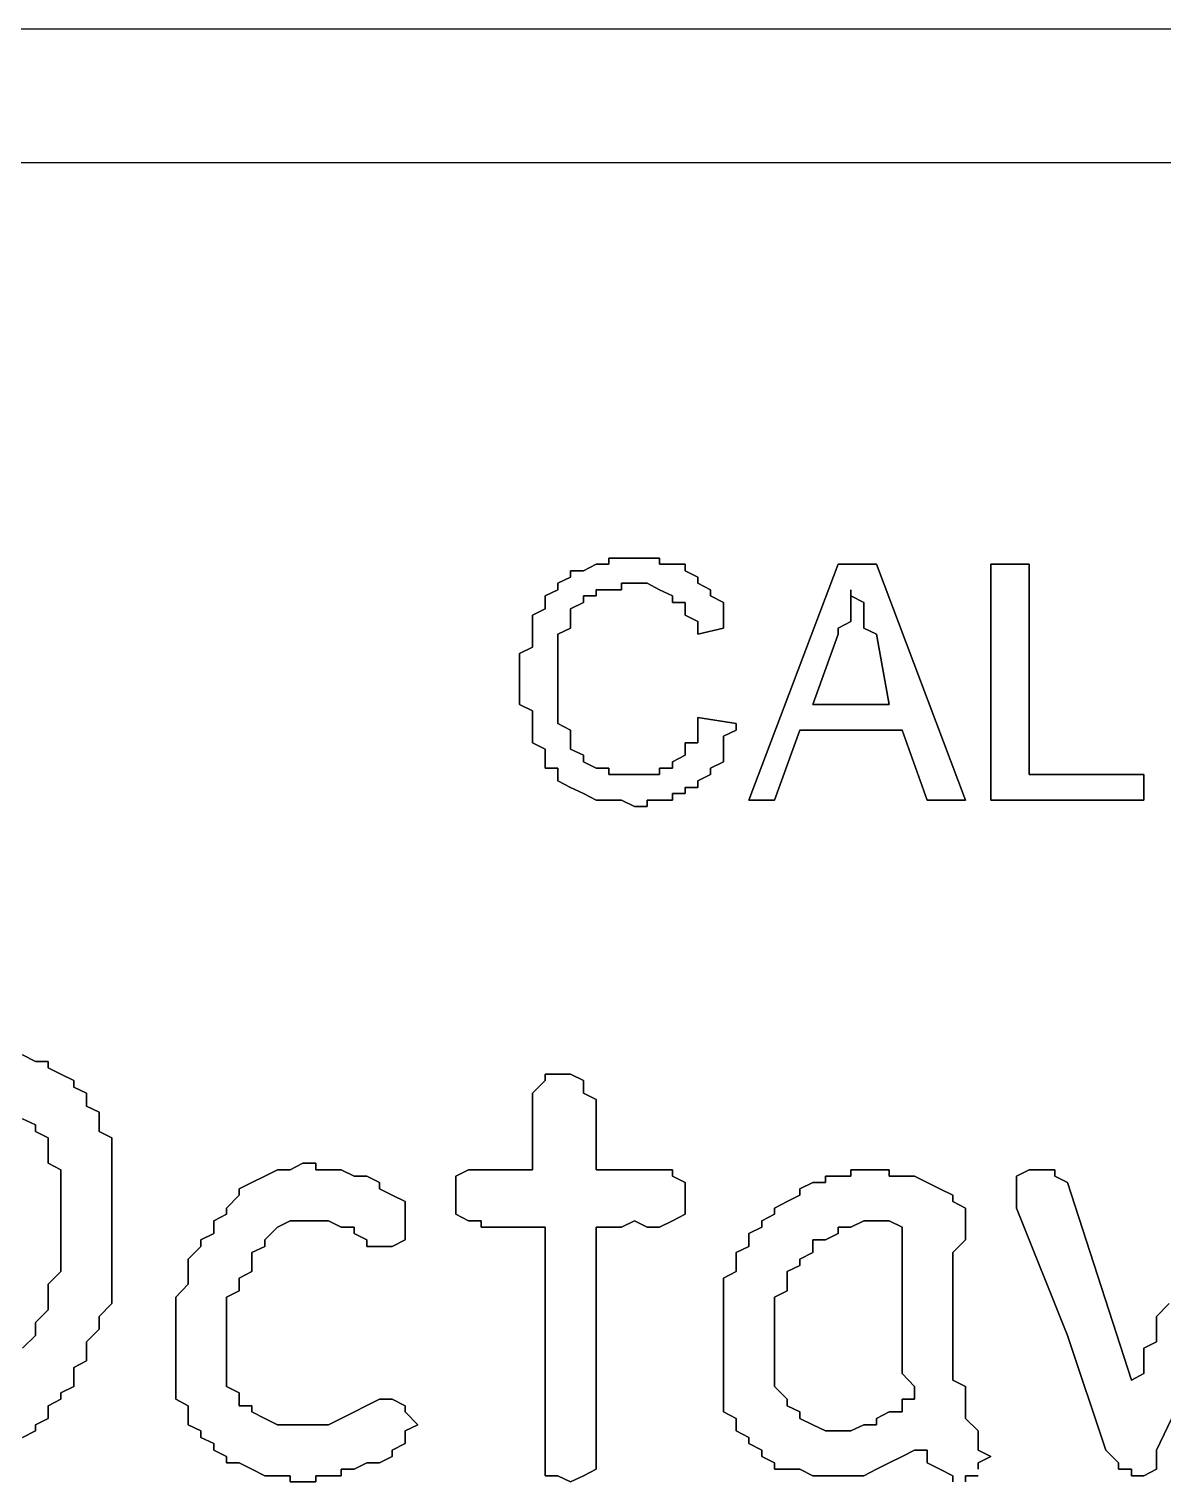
# Model space of a CAD drawing. Header units: metres. Extents: x 2.9 to 42.8, y 1.7 to 28.7.
# Drawn here: x 38.6274 to 38.9413, y 11.2554 to 11.6575 of the extents above; entities that cross this region are included whole.
import ezdxf

# ---------------------------------------------------------------- set-up
doc = ezdxf.new("R2010")
doc.units = ezdxf.units.M
for name, color, linetype in [('NEGRO', 7, 'Continuous'), ('ROJO', 1, 'Continuous'), ('VERDE', 3, 'Continuous')]:
    doc.layers.add(name, color=color, linetype=linetype)

msp = doc.modelspace()

# ---------------------------------------------------------------- linework, layer by layer
at = {"layer": 'NEGRO', "lineweight": -3}
for points in [[(40.5836, 11.6575), (37.659, 11.6575)], [(40.5836, 11.6205), (37.659, 11.6205)]]:
    msp.add_lwpolyline(points, dxfattribs=at)
at = {"layer": 'ROJO', "lineweight": -3}
for points in [[(38.7844, 11.5094), (38.7809, 11.5076), (38.7844, 11.5094)], [(38.7879, 11.5094), (38.7844, 11.5094), (38.7879, 11.5094)], [(38.7914, 11.5111), (38.7879, 11.5111), (38.7914, 11.5111)], [(38.7879, 11.5111), (38.7879, 11.5094), (38.7879, 11.5111)], [(38.795, 11.5111), (38.7914, 11.5111), (38.795, 11.5111)], [(38.7985, 11.5111), (38.795, 11.5111), (38.7985, 11.5111)], [(38.802, 11.5111), (38.7985, 11.5111), (38.802, 11.5111)], [(38.802, 11.5094), (38.802, 11.5111), (38.802, 11.5094)], [(38.8056, 11.5094), (38.802, 11.5094), (38.8056, 11.5094)], [(38.8091, 11.5094), (38.8056, 11.5094), (38.8091, 11.5094)], [(38.8091, 11.5076), (38.8091, 11.5094), (38.8091, 11.5076)], [(38.8514, 11.5094), (38.8267, 11.4441), (38.8514, 11.5094)], [(38.862, 11.5094), (38.8514, 11.5094), (38.862, 11.5094)], [(38.8867, 11.4441), (38.862, 11.5094), (38.8867, 11.4441)], [(38.9043, 11.5094), (38.8937, 11.5094), (38.9043, 11.5094)], [(38.8937, 11.5094), (38.8937, 11.4441), (38.8937, 11.5094)], [(38.9043, 11.4512), (38.9043, 11.5094), (38.9043, 11.4512)], [(38.7773, 11.5058), (38.7738, 11.5041), (38.7773, 11.5058)], [(38.7738, 11.5041), (38.7738, 11.5023), (38.7738, 11.5041)], [(38.7809, 11.5076), (38.7773, 11.5076), (38.7809, 11.5076)], [(38.7773, 11.5076), (38.7773, 11.5058), (38.7773, 11.5076)], [(38.7914, 11.5023), (38.7914, 11.5041), (38.7914, 11.5023)], [(38.7914, 11.5041), (38.795, 11.5041), (38.7914, 11.5041)], [(38.795, 11.5041), (38.7985, 11.5041), (38.795, 11.5041)], [(38.7985, 11.5041), (38.802, 11.5023), (38.7985, 11.5041)], [(38.8126, 11.5058), (38.8091, 11.5076), (38.8126, 11.5058)], [(38.8126, 11.5041), (38.8126, 11.5058), (38.8126, 11.5041)], [(38.8161, 11.5023), (38.8126, 11.5041), (38.8161, 11.5023)], [(38.7738, 11.5023), (38.7703, 11.5006), (38.7738, 11.5023)], [(38.7703, 11.5006), (38.7703, 11.4988), (38.7703, 11.5006)], [(38.7809, 11.4988), (38.7809, 11.5006), (38.7809, 11.4988)], [(38.7809, 11.5006), (38.7844, 11.5006), (38.7809, 11.5006)], [(38.7844, 11.5006), (38.7844, 11.5023), (38.7844, 11.5006)], [(38.7844, 11.5023), (38.7879, 11.5023), (38.7844, 11.5023)], [(38.7879, 11.5023), (38.7914, 11.5023), (38.7879, 11.5023)], [(38.802, 11.5023), (38.8056, 11.5006), (38.802, 11.5023)], [(38.8056, 11.5006), (38.8056, 11.4988), (38.8056, 11.5006)], [(38.8161, 11.5006), (38.8161, 11.5023), (38.8161, 11.5006)], [(38.8197, 11.4988), (38.8161, 11.5006), (38.8197, 11.4988)], [(38.8549, 11.5006), (38.8549, 11.5023), (38.8549, 11.5006)], [(38.8549, 11.5023), (38.8549, 11.5006), (38.8549, 11.5023)], [(38.8549, 11.4988), (38.8549, 11.5006), (38.8549, 11.4988)], [(38.8549, 11.5006), (38.8585, 11.4988), (38.8549, 11.5006)], [(38.7703, 11.497), (38.7668, 11.4953), (38.7703, 11.497)], [(38.7703, 11.4988), (38.7703, 11.497), (38.7703, 11.4988)], [(38.7773, 11.497), (38.7809, 11.4988), (38.7773, 11.497)], [(38.7773, 11.4953), (38.7773, 11.497), (38.7773, 11.4953)], [(38.8056, 11.4988), (38.8091, 11.4988), (38.8056, 11.4988)], [(38.8091, 11.4988), (38.8091, 11.497), (38.8091, 11.4988)], [(38.8091, 11.497), (38.8091, 11.4953), (38.8091, 11.497)], [(38.8197, 11.497), (38.8197, 11.4988), (38.8197, 11.497)], [(38.8197, 11.4953), (38.8197, 11.497), (38.8197, 11.4953)], [(38.8549, 11.497), (38.8549, 11.4988), (38.8549, 11.497)], [(38.8549, 11.4953), (38.8549, 11.497), (38.8549, 11.4953)], [(38.8585, 11.4988), (38.8585, 11.497), (38.8585, 11.4988)], [(38.8585, 11.497), (38.8585, 11.4953), (38.8585, 11.497)], [(38.7668, 11.4953), (38.7668, 11.4935), (38.7668, 11.4953)], [(38.7668, 11.4935), (38.7668, 11.4917), (38.7668, 11.4935)], [(38.7773, 11.4935), (38.7773, 11.4953), (38.7773, 11.4935)], [(38.7773, 11.4917), (38.7773, 11.4935), (38.7773, 11.4917)], [(38.8091, 11.4953), (38.8126, 11.4935), (38.8091, 11.4953)], [(38.8126, 11.4935), (38.8126, 11.4917), (38.8126, 11.4935)], [(38.8197, 11.4935), (38.8197, 11.4953), (38.8197, 11.4935)], [(38.8197, 11.4917), (38.8197, 11.4935), (38.8197, 11.4917)], [(38.8514, 11.4917), (38.8549, 11.4935), (38.8514, 11.4917)], [(38.8549, 11.4935), (38.8549, 11.4953), (38.8549, 11.4935)], [(38.8585, 11.4953), (38.8585, 11.4935), (38.8585, 11.4953)], [(38.8585, 11.4935), (38.8585, 11.4917), (38.8585, 11.4935)], [(38.7668, 11.4917), (38.7668, 11.49), (38.7668, 11.4917)], [(38.7668, 11.49), (38.7668, 11.4882), (38.7668, 11.49)], [(38.7668, 11.4882), (38.7668, 11.4864), (38.7668, 11.4882)], [(38.7738, 11.49), (38.7773, 11.4917), (38.7738, 11.49)], [(38.7738, 11.4882), (38.7738, 11.49), (38.7738, 11.4882)], [(38.7738, 11.4864), (38.7738, 11.4882), (38.7738, 11.4864)], [(38.8126, 11.4917), (38.8126, 11.49), (38.8126, 11.4917)], [(38.8126, 11.49), (38.8197, 11.4917), (38.8126, 11.49)], [(38.8444, 11.4706), (38.8514, 11.49), (38.8444, 11.4706)], [(38.8514, 11.49), (38.8514, 11.4917), (38.8514, 11.49)], [(38.8585, 11.4917), (38.862, 11.49), (38.8585, 11.4917)], [(38.862, 11.49), (38.8655, 11.4706), (38.862, 11.49)], [(38.7668, 11.4864), (38.7632, 11.4847), (38.7668, 11.4864)], [(38.7632, 11.4847), (38.7632, 11.4829), (38.7632, 11.4847)], [(38.7738, 11.4847), (38.7738, 11.4864), (38.7738, 11.4847)], [(38.7738, 11.4829), (38.7738, 11.4847), (38.7738, 11.4829)], [(38.7632, 11.4829), (38.7632, 11.4812), (38.7632, 11.4829)], [(38.7632, 11.4812), (38.7632, 11.4794), (38.7632, 11.4812)], [(38.7738, 11.4812), (38.7738, 11.4829), (38.7738, 11.4812)], [(38.7738, 11.4794), (38.7738, 11.4812), (38.7738, 11.4794)], [(38.7632, 11.4794), (38.7632, 11.4776), (38.7632, 11.4794)], [(38.7632, 11.4776), (38.7632, 11.4759), (38.7632, 11.4776)], [(38.7738, 11.4776), (38.7738, 11.4794), (38.7738, 11.4776)], [(38.7738, 11.4759), (38.7738, 11.4776), (38.7738, 11.4759)], [(38.7632, 11.4759), (38.7632, 11.4741), (38.7632, 11.4759)], [(38.7632, 11.4741), (38.7632, 11.4723), (38.7632, 11.4741)], [(38.7632, 11.4723), (38.7632, 11.4706), (38.7632, 11.4723)], [(38.7738, 11.4741), (38.7738, 11.4759), (38.7738, 11.4741)], [(38.7738, 11.4723), (38.7738, 11.4741), (38.7738, 11.4723)], [(38.7738, 11.4706), (38.7738, 11.4723), (38.7738, 11.4706)], [(38.7632, 11.4706), (38.7668, 11.4688), (38.7632, 11.4706)], [(38.7668, 11.4688), (38.7668, 11.467), (38.7668, 11.4688)], [(38.7738, 11.4688), (38.7738, 11.4706), (38.7738, 11.4688)], [(38.7738, 11.467), (38.7738, 11.4688), (38.7738, 11.467)], [(38.8655, 11.4706), (38.8444, 11.4706), (38.8655, 11.4706)], [(38.7668, 11.467), (38.7668, 11.4653), (38.7668, 11.467)], [(38.7668, 11.4653), (38.7668, 11.4635), (38.7668, 11.4653)], [(38.7738, 11.4653), (38.7738, 11.467), (38.7738, 11.4653)], [(38.7773, 11.4635), (38.7738, 11.4653), (38.7773, 11.4635)], [(38.8126, 11.467), (38.8126, 11.4653), (38.8126, 11.467)], [(38.8232, 11.4653), (38.8126, 11.467), (38.8232, 11.4653)], [(38.8126, 11.4653), (38.8126, 11.4635), (38.8126, 11.4653)], [(38.8232, 11.4635), (38.8232, 11.4653), (38.8232, 11.4635)], [(38.7668, 11.4635), (38.7668, 11.4618), (38.7668, 11.4635)], [(38.7668, 11.4618), (38.7668, 11.46), (38.7668, 11.4618)], [(38.7668, 11.46), (38.7703, 11.4582), (38.7668, 11.46)], [(38.7773, 11.4618), (38.7773, 11.4635), (38.7773, 11.4618)], [(38.7773, 11.46), (38.7773, 11.4618), (38.7773, 11.46)], [(38.7773, 11.4582), (38.7773, 11.46), (38.7773, 11.4582)], [(38.8126, 11.46), (38.8091, 11.46), (38.8126, 11.46)], [(38.8091, 11.46), (38.8091, 11.4582), (38.8091, 11.46)], [(38.8126, 11.4635), (38.8126, 11.4618), (38.8126, 11.4635)], [(38.8126, 11.4618), (38.8126, 11.46), (38.8126, 11.4618)], [(38.8197, 11.4618), (38.8232, 11.4635), (38.8197, 11.4618)], [(38.8197, 11.46), (38.8197, 11.4618), (38.8197, 11.46)], [(38.8197, 11.4582), (38.8197, 11.46), (38.8197, 11.4582)], [(38.8338, 11.4441), (38.8408, 11.4635), (38.8338, 11.4441)], [(38.8408, 11.4635), (38.8691, 11.4635), (38.8408, 11.4635)], [(38.8691, 11.4635), (38.8761, 11.4441), (38.8691, 11.4635)], [(38.7703, 11.4582), (38.7703, 11.4565), (38.7703, 11.4582)], [(38.7703, 11.4565), (38.7703, 11.4547), (38.7703, 11.4565)], [(38.7809, 11.4565), (38.7773, 11.4582), (38.7809, 11.4565)], [(38.7809, 11.4547), (38.7809, 11.4565), (38.7809, 11.4547)], [(38.8091, 11.4565), (38.8056, 11.4547), (38.8091, 11.4565)], [(38.8091, 11.4582), (38.8091, 11.4565), (38.8091, 11.4582)], [(38.8197, 11.4565), (38.8197, 11.4582), (38.8197, 11.4565)], [(38.8197, 11.4547), (38.8197, 11.4565), (38.8197, 11.4547)], [(38.7703, 11.4547), (38.7703, 11.4529), (38.7703, 11.4547)], [(38.7703, 11.4529), (38.7738, 11.4529), (38.7703, 11.4529)], [(38.7738, 11.4529), (38.7738, 11.4512), (38.7738, 11.4529)], [(38.7844, 11.4529), (38.7809, 11.4547), (38.7844, 11.4529)], [(38.7879, 11.4529), (38.7844, 11.4529), (38.7879, 11.4529)], [(38.7879, 11.4512), (38.7879, 11.4529), (38.7879, 11.4512)], [(38.8056, 11.4529), (38.802, 11.4529), (38.8056, 11.4529)], [(38.802, 11.4529), (38.802, 11.4512), (38.802, 11.4529)], [(38.8056, 11.4547), (38.8056, 11.4529), (38.8056, 11.4547)], [(38.8161, 11.4529), (38.8197, 11.4547), (38.8161, 11.4529)], [(38.8161, 11.4512), (38.8161, 11.4529), (38.8161, 11.4512)], [(38.7738, 11.4512), (38.7738, 11.4494), (38.7738, 11.4512)], [(38.7738, 11.4494), (38.7773, 11.4476), (38.7738, 11.4494)], [(38.7914, 11.4512), (38.7879, 11.4512), (38.7914, 11.4512)], [(38.795, 11.4512), (38.7914, 11.4512), (38.795, 11.4512)], [(38.7985, 11.4512), (38.795, 11.4512), (38.7985, 11.4512)], [(38.802, 11.4512), (38.7985, 11.4512), (38.802, 11.4512)], [(38.8126, 11.4494), (38.8161, 11.4512), (38.8126, 11.4494)], [(38.8126, 11.4476), (38.8126, 11.4494), (38.8126, 11.4476)], [(38.9361, 11.4512), (38.9043, 11.4512), (38.9361, 11.4512)], [(38.9361, 11.4441), (38.9361, 11.4512), (38.9361, 11.4441)], [(38.7773, 11.4476), (38.7809, 11.4459), (38.7773, 11.4476)], [(38.7809, 11.4459), (38.7844, 11.4441), (38.7809, 11.4459)], [(38.7844, 11.4441), (38.7879, 11.4441), (38.7844, 11.4441)], [(38.7879, 11.4441), (38.7914, 11.4441), (38.7879, 11.4441)], [(38.7914, 11.4441), (38.795, 11.4423), (38.7914, 11.4441)], [(38.7985, 11.4423), (38.7985, 11.4441), (38.7985, 11.4423)], [(38.7985, 11.4441), (38.802, 11.4441), (38.7985, 11.4441)], [(38.802, 11.4441), (38.8056, 11.4441), (38.802, 11.4441)], [(38.8056, 11.4441), (38.8056, 11.4459), (38.8056, 11.4441)], [(38.8056, 11.4459), (38.8091, 11.4459), (38.8056, 11.4459)], [(38.8091, 11.4459), (38.8091, 11.4476), (38.8091, 11.4459)], [(38.8091, 11.4476), (38.8126, 11.4476), (38.8091, 11.4476)], [(38.8267, 11.4441), (38.8338, 11.4441), (38.8267, 11.4441)], [(38.8761, 11.4441), (38.8867, 11.4441), (38.8761, 11.4441)], [(38.8937, 11.4441), (38.9361, 11.4441), (38.8937, 11.4441)], [(38.795, 11.4423), (38.7985, 11.4423), (38.795, 11.4423)]]:
    msp.add_lwpolyline(points, dxfattribs=at)
at = {"layer": 'VERDE', "lineweight": -3}
for points in [[(38.6292, 11.3718), (38.6256, 11.3736), (38.6292, 11.3718)], [(38.6327, 11.3718), (38.6292, 11.3718), (38.6327, 11.3718)], [(38.6327, 11.37), (38.6327, 11.3718), (38.6327, 11.37)], [(38.6362, 11.3683), (38.6327, 11.37), (38.6362, 11.3683)], [(38.6398, 11.3665), (38.6362, 11.3683), (38.6398, 11.3665)], [(38.7738, 11.3683), (38.7703, 11.3683), (38.7738, 11.3683)], [(38.7703, 11.3683), (38.7703, 11.3665), (38.7703, 11.3683)], [(38.7773, 11.3683), (38.7738, 11.3683), (38.7773, 11.3683)], [(38.7809, 11.3665), (38.7773, 11.3683), (38.7809, 11.3665)], [(38.6398, 11.3647), (38.6398, 11.3665), (38.6398, 11.3647)], [(38.6433, 11.363), (38.6398, 11.3647), (38.6433, 11.363)], [(38.7703, 11.3665), (38.7668, 11.363), (38.7703, 11.3665)], [(38.7809, 11.363), (38.7809, 11.3665), (38.7809, 11.363)], [(38.6433, 11.3612), (38.6433, 11.363), (38.6433, 11.3612)], [(38.6433, 11.3594), (38.6433, 11.3612), (38.6433, 11.3594)], [(38.6468, 11.3577), (38.6433, 11.3594), (38.6468, 11.3577)], [(38.7668, 11.363), (38.7668, 11.3612), (38.7668, 11.363)], [(38.7668, 11.3612), (38.7668, 11.3594), (38.7668, 11.3612)], [(38.7668, 11.3594), (38.7668, 11.3577), (38.7668, 11.3594)], [(38.7844, 11.3612), (38.7809, 11.363), (38.7844, 11.3612)], [(38.7844, 11.3577), (38.7844, 11.3612), (38.7844, 11.3577)], [(38.6256, 11.3559), (38.6292, 11.3542), (38.6256, 11.3559)], [(38.6468, 11.3542), (38.6468, 11.3577), (38.6468, 11.3542)], [(38.7668, 11.3577), (38.7668, 11.3559), (38.7668, 11.3577)], [(38.7668, 11.3559), (38.7668, 11.3524), (38.7668, 11.3559)], [(38.7844, 11.3542), (38.7844, 11.3577), (38.7844, 11.3542)], [(38.6292, 11.3542), (38.6292, 11.3524), (38.6292, 11.3542)], [(38.6292, 11.3524), (38.6327, 11.3506), (38.6292, 11.3524)], [(38.6468, 11.3524), (38.6468, 11.3542), (38.6468, 11.3524)], [(38.6503, 11.3506), (38.6468, 11.3524), (38.6503, 11.3506)], [(38.7668, 11.3524), (38.7668, 11.3489), (38.7668, 11.3524)], [(38.7844, 11.3524), (38.7844, 11.3542), (38.7844, 11.3524)], [(38.7844, 11.3506), (38.7844, 11.3524), (38.7844, 11.3506)], [(38.6327, 11.3506), (38.6327, 11.3489), (38.6327, 11.3506)], [(38.6327, 11.3489), (38.6327, 11.3471), (38.6327, 11.3489)], [(38.6503, 11.3471), (38.6503, 11.3506), (38.6503, 11.3471)], [(38.7668, 11.3489), (38.7668, 11.3453), (38.7668, 11.3489)], [(38.7844, 11.3453), (38.7844, 11.3506), (38.7844, 11.3453)], [(38.6327, 11.3471), (38.6327, 11.3436), (38.6327, 11.3471)], [(38.6327, 11.3436), (38.6362, 11.3418), (38.6327, 11.3436)], [(38.6503, 11.3453), (38.6503, 11.3471), (38.6503, 11.3453)], [(38.6503, 11.3418), (38.6503, 11.3453), (38.6503, 11.3418)], [(38.7032, 11.3436), (38.6997, 11.3418), (38.7032, 11.3436)], [(38.7068, 11.3436), (38.7032, 11.3436), (38.7068, 11.3436)], [(38.7068, 11.3418), (38.7068, 11.3436), (38.7068, 11.3418)], [(38.7668, 11.3453), (38.7668, 11.3436), (38.7668, 11.3453)], [(38.7668, 11.3436), (38.7668, 11.3418), (38.7668, 11.3436)], [(38.7844, 11.3418), (38.7844, 11.3453), (38.7844, 11.3418)], [(38.6362, 11.3418), (38.6362, 11.3383), (38.6362, 11.3418)], [(38.6503, 11.3383), (38.6503, 11.3418), (38.6503, 11.3383)], [(38.6927, 11.34), (38.6891, 11.3383), (38.6927, 11.34)], [(38.6962, 11.3418), (38.6927, 11.34), (38.6962, 11.3418)], [(38.6997, 11.3418), (38.6962, 11.3418), (38.6997, 11.3418)], [(38.7103, 11.3418), (38.7068, 11.3418), (38.7103, 11.3418)], [(38.7138, 11.3418), (38.7103, 11.3418), (38.7138, 11.3418)], [(38.7174, 11.34), (38.7138, 11.3418), (38.7174, 11.34)], [(38.7209, 11.34), (38.7174, 11.34), (38.7209, 11.34)], [(38.7244, 11.3383), (38.7209, 11.34), (38.7244, 11.3383)], [(38.7491, 11.3418), (38.7456, 11.34), (38.7491, 11.3418)], [(38.7456, 11.34), (38.7456, 11.3365), (38.7456, 11.34)], [(38.7526, 11.3418), (38.7491, 11.3418), (38.7526, 11.3418)], [(38.7668, 11.3418), (38.7526, 11.3418), (38.7668, 11.3418)], [(38.7879, 11.3418), (38.7844, 11.3418), (38.7879, 11.3418)], [(38.7914, 11.3418), (38.7879, 11.3418), (38.7914, 11.3418)], [(38.795, 11.3418), (38.7914, 11.3418), (38.795, 11.3418)], [(38.7985, 11.3418), (38.795, 11.3418), (38.7985, 11.3418)], [(38.802, 11.3418), (38.7985, 11.3418), (38.802, 11.3418)], [(38.8056, 11.3418), (38.802, 11.3418), (38.8056, 11.3418)], [(38.8056, 11.34), (38.8056, 11.3418), (38.8056, 11.34)], [(38.8091, 11.3383), (38.8056, 11.34), (38.8091, 11.3383)], [(38.8514, 11.34), (38.8479, 11.34), (38.8514, 11.34)], [(38.8479, 11.34), (38.8479, 11.3383), (38.8479, 11.34)], [(38.8549, 11.34), (38.8514, 11.34), (38.8549, 11.34)], [(38.8585, 11.3418), (38.8549, 11.3418), (38.8585, 11.3418)], [(38.8549, 11.3418), (38.8549, 11.34), (38.8549, 11.3418)], [(38.862, 11.3418), (38.8585, 11.3418), (38.862, 11.3418)], [(38.8655, 11.3418), (38.862, 11.3418), (38.8655, 11.3418)], [(38.8655, 11.34), (38.8655, 11.3418), (38.8655, 11.34)], [(38.8691, 11.34), (38.8655, 11.34), (38.8691, 11.34)], [(38.8726, 11.34), (38.8691, 11.34), (38.8726, 11.34)], [(38.8761, 11.3383), (38.8726, 11.34), (38.8761, 11.3383)], [(38.9043, 11.3418), (38.9008, 11.34), (38.9043, 11.3418)], [(38.9008, 11.34), (38.9008, 11.3365), (38.9008, 11.34)], [(38.9079, 11.3418), (38.9043, 11.3418), (38.9079, 11.3418)], [(38.9114, 11.3418), (38.9079, 11.3418), (38.9114, 11.3418)], [(38.9114, 11.34), (38.9114, 11.3418), (38.9114, 11.34)], [(38.9149, 11.3383), (38.9114, 11.34), (38.9149, 11.3383)], [(38.6362, 11.3383), (38.6362, 11.3348), (38.6362, 11.3383)], [(38.6503, 11.3365), (38.6503, 11.3383), (38.6503, 11.3365)], [(38.6503, 11.333), (38.6503, 11.3365), (38.6503, 11.333)], [(38.6891, 11.3383), (38.6856, 11.3365), (38.6891, 11.3383)], [(38.6856, 11.3365), (38.6856, 11.3348), (38.6856, 11.3365)], [(38.7244, 11.3365), (38.7244, 11.3383), (38.7244, 11.3365)], [(38.7279, 11.3348), (38.7244, 11.3365), (38.7279, 11.3348)], [(38.7456, 11.3365), (38.7456, 11.3348), (38.7456, 11.3365)], [(38.8091, 11.3365), (38.8091, 11.3383), (38.8091, 11.3365)], [(38.8091, 11.3348), (38.8091, 11.3365), (38.8091, 11.3348)], [(38.8444, 11.3383), (38.8408, 11.3365), (38.8444, 11.3383)], [(38.8408, 11.3365), (38.8408, 11.3348), (38.8408, 11.3365)], [(38.8479, 11.3383), (38.8444, 11.3383), (38.8479, 11.3383)], [(38.8796, 11.3365), (38.8761, 11.3383), (38.8796, 11.3365)], [(38.8832, 11.3348), (38.8796, 11.3365), (38.8832, 11.3348)], [(38.9008, 11.3365), (38.9008, 11.3348), (38.9008, 11.3365)], [(38.9326, 11.2836), (38.9149, 11.3383), (38.9326, 11.2836)], [(38.6362, 11.3348), (38.6362, 11.333), (38.6362, 11.3348)], [(38.6362, 11.333), (38.6362, 11.3295), (38.6362, 11.333)], [(38.6503, 11.3295), (38.6503, 11.333), (38.6503, 11.3295)], [(38.6856, 11.3348), (38.6821, 11.3312), (38.6856, 11.3348)], [(38.6821, 11.3312), (38.6821, 11.3295), (38.6821, 11.3312)], [(38.7315, 11.333), (38.7279, 11.3348), (38.7315, 11.333)], [(38.7315, 11.3312), (38.7315, 11.333), (38.7315, 11.3312)], [(38.7315, 11.3295), (38.7315, 11.3312), (38.7315, 11.3295)], [(38.7456, 11.3348), (38.7456, 11.333), (38.7456, 11.3348)], [(38.7456, 11.333), (38.7456, 11.3312), (38.7456, 11.333)], [(38.7456, 11.3312), (38.7456, 11.3295), (38.7456, 11.3312)], [(38.8091, 11.3312), (38.8091, 11.3348), (38.8091, 11.3312)], [(38.8091, 11.3295), (38.8091, 11.3312), (38.8091, 11.3295)], [(38.8373, 11.333), (38.8338, 11.3312), (38.8373, 11.333)], [(38.8338, 11.3312), (38.8338, 11.3295), (38.8338, 11.3312)], [(38.8408, 11.3348), (38.8373, 11.333), (38.8408, 11.3348)], [(38.8832, 11.333), (38.8832, 11.3348), (38.8832, 11.333)], [(38.8867, 11.3312), (38.8832, 11.333), (38.8867, 11.3312)], [(38.8867, 11.3295), (38.8867, 11.3312), (38.8867, 11.3295)], [(38.9008, 11.3348), (38.9008, 11.333), (38.9008, 11.3348)], [(38.9008, 11.333), (38.9008, 11.3312), (38.9008, 11.333)], [(38.9008, 11.3312), (38.9149, 11.2959), (38.9008, 11.3312)], [(38.6362, 11.3295), (38.6362, 11.3259), (38.6362, 11.3295)], [(38.6503, 11.3259), (38.6503, 11.3295), (38.6503, 11.3259)], [(38.6821, 11.3295), (38.6786, 11.3277), (38.6821, 11.3295)], [(38.6786, 11.3277), (38.6786, 11.3242), (38.6786, 11.3277)], [(38.6962, 11.3259), (38.6997, 11.3277), (38.6962, 11.3259)], [(38.6997, 11.3277), (38.7032, 11.3277), (38.6997, 11.3277)], [(38.7032, 11.3277), (38.7068, 11.3277), (38.7032, 11.3277)], [(38.7068, 11.3277), (38.7103, 11.3277), (38.7068, 11.3277)], [(38.7103, 11.3277), (38.7138, 11.3259), (38.7103, 11.3277)], [(38.7315, 11.3277), (38.7315, 11.3295), (38.7315, 11.3277)], [(38.7315, 11.3259), (38.7315, 11.3277), (38.7315, 11.3259)], [(38.7456, 11.3295), (38.7491, 11.3277), (38.7456, 11.3295)], [(38.7491, 11.3277), (38.7526, 11.3277), (38.7491, 11.3277)], [(38.7526, 11.3277), (38.7526, 11.3259), (38.7526, 11.3277)], [(38.7914, 11.3259), (38.795, 11.3277), (38.7914, 11.3259)], [(38.795, 11.3277), (38.7985, 11.3259), (38.795, 11.3277)], [(38.802, 11.3259), (38.8056, 11.3277), (38.802, 11.3259)], [(38.8056, 11.3277), (38.8091, 11.3295), (38.8056, 11.3277)], [(38.8338, 11.3295), (38.8303, 11.3277), (38.8338, 11.3295)], [(38.8303, 11.3277), (38.8303, 11.3259), (38.8303, 11.3277)], [(38.8549, 11.3259), (38.8585, 11.3277), (38.8549, 11.3259)], [(38.8585, 11.3277), (38.862, 11.3277), (38.8585, 11.3277)], [(38.862, 11.3277), (38.8655, 11.3277), (38.862, 11.3277)], [(38.8655, 11.3277), (38.8691, 11.3259), (38.8655, 11.3277)], [(38.8867, 11.3277), (38.8867, 11.3295), (38.8867, 11.3277)], [(38.8867, 11.3242), (38.8867, 11.3277), (38.8867, 11.3242)], [(38.6362, 11.3259), (38.6362, 11.3242), (38.6362, 11.3259)], [(38.6362, 11.3242), (38.6362, 11.3206), (38.6362, 11.3242)], [(38.6503, 11.3224), (38.6503, 11.3259), (38.6503, 11.3224)], [(38.6786, 11.3242), (38.675, 11.3224), (38.6786, 11.3242)], [(38.6927, 11.3224), (38.6962, 11.3259), (38.6927, 11.3224)], [(38.7138, 11.3259), (38.7174, 11.3259), (38.7138, 11.3259)], [(38.7174, 11.3259), (38.7174, 11.3242), (38.7174, 11.3259)], [(38.7174, 11.3242), (38.7209, 11.3224), (38.7174, 11.3242)], [(38.7315, 11.3224), (38.7315, 11.3259), (38.7315, 11.3224)], [(38.7526, 11.3259), (38.7562, 11.3259), (38.7526, 11.3259)], [(38.7562, 11.3259), (38.7597, 11.3259), (38.7562, 11.3259)], [(38.7597, 11.3259), (38.7632, 11.3259), (38.7597, 11.3259)], [(38.7632, 11.3259), (38.7668, 11.3259), (38.7632, 11.3259)], [(38.7668, 11.3259), (38.7703, 11.3259), (38.7668, 11.3259)], [(38.7703, 11.3259), (38.7703, 11.2801), (38.7703, 11.3259)], [(38.7844, 11.2801), (38.7844, 11.3259), (38.7844, 11.2801)], [(38.7844, 11.3259), (38.7879, 11.3259), (38.7844, 11.3259)], [(38.7879, 11.3259), (38.7914, 11.3259), (38.7879, 11.3259)], [(38.7985, 11.3259), (38.802, 11.3259), (38.7985, 11.3259)], [(38.8303, 11.3259), (38.8267, 11.3242), (38.8303, 11.3259)], [(38.8267, 11.3242), (38.8267, 11.3206), (38.8267, 11.3242)], [(38.8479, 11.3224), (38.8514, 11.3242), (38.8479, 11.3224)], [(38.8514, 11.3242), (38.8514, 11.3259), (38.8514, 11.3242)], [(38.8514, 11.3259), (38.8549, 11.3259), (38.8514, 11.3259)], [(38.8691, 11.3259), (38.8691, 11.3242), (38.8691, 11.3259)], [(38.8691, 11.3242), (38.8691, 11.3224), (38.8691, 11.3242)], [(38.8867, 11.3224), (38.8867, 11.3242), (38.8867, 11.3224)], [(38.6362, 11.3206), (38.6362, 11.3189), (38.6362, 11.3206)], [(38.6503, 11.3206), (38.6503, 11.3224), (38.6503, 11.3206)], [(38.6503, 11.3171), (38.6503, 11.3206), (38.6503, 11.3171)], [(38.675, 11.3206), (38.6715, 11.3171), (38.675, 11.3206)], [(38.675, 11.3224), (38.675, 11.3206), (38.675, 11.3224)], [(38.6891, 11.3189), (38.6927, 11.3206), (38.6891, 11.3189)], [(38.6927, 11.3206), (38.6927, 11.3224), (38.6927, 11.3206)], [(38.7209, 11.3224), (38.7209, 11.3206), (38.7209, 11.3224)], [(38.7209, 11.3206), (38.7244, 11.3206), (38.7209, 11.3206)], [(38.7244, 11.3206), (38.7279, 11.3206), (38.7244, 11.3206)], [(38.7279, 11.3206), (38.7315, 11.3224), (38.7279, 11.3206)], [(38.8267, 11.3206), (38.8232, 11.3189), (38.8267, 11.3206)], [(38.8444, 11.3189), (38.8444, 11.3224), (38.8444, 11.3189)], [(38.8444, 11.3224), (38.8479, 11.3224), (38.8444, 11.3224)], [(38.8691, 11.3224), (38.8691, 11.3189), (38.8691, 11.3224)], [(38.8832, 11.3189), (38.8867, 11.3224), (38.8832, 11.3189)], [(38.6362, 11.3189), (38.6362, 11.3153), (38.6362, 11.3189)], [(38.6362, 11.3153), (38.6362, 11.3136), (38.6362, 11.3153)], [(38.6503, 11.3153), (38.6503, 11.3171), (38.6503, 11.3153)], [(38.6503, 11.3118), (38.6503, 11.3153), (38.6503, 11.3118)], [(38.6715, 11.3171), (38.6715, 11.3153), (38.6715, 11.3171)], [(38.6715, 11.3153), (38.6715, 11.3118), (38.6715, 11.3153)], [(38.6891, 11.3153), (38.6891, 11.3189), (38.6891, 11.3153)], [(38.6891, 11.3136), (38.6891, 11.3153), (38.6891, 11.3136)], [(38.8232, 11.3189), (38.8232, 11.3171), (38.8232, 11.3189)], [(38.8232, 11.3171), (38.8232, 11.3136), (38.8232, 11.3171)], [(38.8373, 11.3136), (38.8408, 11.3153), (38.8373, 11.3136)], [(38.8408, 11.3171), (38.8444, 11.3189), (38.8408, 11.3171)], [(38.8408, 11.3153), (38.8408, 11.3171), (38.8408, 11.3153)], [(38.8691, 11.3189), (38.8691, 11.3171), (38.8691, 11.3189)], [(38.8691, 11.3171), (38.8691, 11.3153), (38.8691, 11.3171)], [(38.8691, 11.3153), (38.8691, 11.3118), (38.8691, 11.3153)], [(38.8832, 11.3153), (38.8832, 11.3189), (38.8832, 11.3153)], [(38.8832, 11.3136), (38.8832, 11.3153), (38.8832, 11.3136)], [(38.6362, 11.3136), (38.6327, 11.3101), (38.6362, 11.3136)], [(38.6503, 11.3101), (38.6503, 11.3118), (38.6503, 11.3101)], [(38.6715, 11.3118), (38.6715, 11.3101), (38.6715, 11.3118)], [(38.6856, 11.3118), (38.6891, 11.3136), (38.6856, 11.3118)], [(38.6856, 11.3083), (38.6856, 11.3118), (38.6856, 11.3083)], [(38.8232, 11.3136), (38.8197, 11.3118), (38.8232, 11.3136)], [(38.8197, 11.3118), (38.8197, 11.3101), (38.8197, 11.3118)], [(38.8373, 11.3118), (38.8373, 11.3136), (38.8373, 11.3118)], [(38.8373, 11.3083), (38.8373, 11.3118), (38.8373, 11.3083)], [(38.8691, 11.3118), (38.8691, 11.3101), (38.8691, 11.3118)], [(38.8832, 11.3118), (38.8832, 11.3136), (38.8832, 11.3118)], [(38.8832, 11.3101), (38.8832, 11.3118), (38.8832, 11.3101)], [(38.6327, 11.3101), (38.6327, 11.3083), (38.6327, 11.3101)], [(38.6327, 11.3083), (38.6327, 11.3048), (38.6327, 11.3083)], [(38.6503, 11.3065), (38.6503, 11.3101), (38.6503, 11.3065)], [(38.6715, 11.3101), (38.668, 11.3065), (38.6715, 11.3101)], [(38.6821, 11.3065), (38.6856, 11.3083), (38.6821, 11.3065)], [(38.8197, 11.3101), (38.8197, 11.3065), (38.8197, 11.3101)], [(38.8338, 11.3065), (38.8373, 11.3083), (38.8338, 11.3065)], [(38.8691, 11.3101), (38.8691, 11.3083), (38.8691, 11.3101)], [(38.8691, 11.3083), (38.8691, 11.3065), (38.8691, 11.3083)], [(38.8832, 11.3065), (38.8832, 11.3101), (38.8832, 11.3065)], [(38.6327, 11.3048), (38.6327, 11.303), (38.6327, 11.3048)], [(38.6468, 11.3012), (38.6503, 11.3048), (38.6468, 11.3012)], [(38.6503, 11.3048), (38.6503, 11.3065), (38.6503, 11.3048)], [(38.668, 11.3065), (38.668, 11.3048), (38.668, 11.3065)], [(38.668, 11.3048), (38.668, 11.3012), (38.668, 11.3048)], [(38.6821, 11.303), (38.6821, 11.3065), (38.6821, 11.303)], [(38.8197, 11.3065), (38.8197, 11.3048), (38.8197, 11.3065)], [(38.8197, 11.3048), (38.8197, 11.3012), (38.8197, 11.3048)], [(38.8338, 11.3048), (38.8338, 11.3065), (38.8338, 11.3048)], [(38.8338, 11.3012), (38.8338, 11.3048), (38.8338, 11.3012)], [(38.8691, 11.3065), (38.8691, 11.3048), (38.8691, 11.3065)], [(38.8691, 11.3048), (38.8691, 11.303), (38.8691, 11.3048)], [(38.8832, 11.3048), (38.8832, 11.3065), (38.8832, 11.3048)], [(38.8832, 11.3012), (38.8832, 11.3048), (38.8832, 11.3012)], [(38.9431, 11.3048), (38.9396, 11.3012), (38.9431, 11.3048)], [(38.6327, 11.303), (38.6292, 11.2995), (38.6327, 11.303)], [(38.6292, 11.2995), (38.6292, 11.2977), (38.6292, 11.2995)], [(38.6468, 11.2995), (38.6468, 11.3012), (38.6468, 11.2995)], [(38.6468, 11.2977), (38.6468, 11.2995), (38.6468, 11.2977)], [(38.668, 11.3012), (38.668, 11.2995), (38.668, 11.3012)], [(38.668, 11.2995), (38.668, 11.2977), (38.668, 11.2995)], [(38.6821, 11.3012), (38.6821, 11.303), (38.6821, 11.3012)], [(38.6821, 11.2977), (38.6821, 11.3012), (38.6821, 11.2977)], [(38.8197, 11.3012), (38.8197, 11.2995), (38.8197, 11.3012)], [(38.8197, 11.2995), (38.8197, 11.2959), (38.8197, 11.2995)], [(38.8338, 11.2995), (38.8338, 11.3012), (38.8338, 11.2995)], [(38.8338, 11.2959), (38.8338, 11.2995), (38.8338, 11.2959)], [(38.8691, 11.303), (38.8691, 11.2995), (38.8691, 11.303)], [(38.8691, 11.2995), (38.8691, 11.2977), (38.8691, 11.2995)], [(38.8832, 11.2977), (38.8832, 11.3012), (38.8832, 11.2977)], [(38.9396, 11.2642), (38.9573, 11.3012), (38.9396, 11.2642)], [(38.9396, 11.3012), (38.9396, 11.2995), (38.9396, 11.3012)], [(38.9396, 11.2995), (38.9396, 11.2959), (38.9396, 11.2995)], [(38.6292, 11.2959), (38.6256, 11.2924), (38.6292, 11.2959)], [(38.6292, 11.2977), (38.6292, 11.2959), (38.6292, 11.2977)], [(38.6433, 11.2942), (38.6468, 11.2977), (38.6433, 11.2942)], [(38.668, 11.2977), (38.668, 11.2942), (38.668, 11.2977)], [(38.6821, 11.2959), (38.6821, 11.2977), (38.6821, 11.2959)], [(38.6821, 11.2942), (38.6821, 11.2959), (38.6821, 11.2942)], [(38.8197, 11.2959), (38.8197, 11.2942), (38.8197, 11.2959)], [(38.8338, 11.2924), (38.8338, 11.2959), (38.8338, 11.2924)], [(38.8691, 11.2977), (38.8691, 11.2942), (38.8691, 11.2977)], [(38.8832, 11.2942), (38.8832, 11.2977), (38.8832, 11.2942)], [(38.9149, 11.2959), (38.9255, 11.2642), (38.9149, 11.2959)], [(38.9396, 11.2959), (38.9396, 11.2942), (38.9396, 11.2959)], [(38.6433, 11.2924), (38.6433, 11.2942), (38.6433, 11.2924)], [(38.6433, 11.2889), (38.6433, 11.2924), (38.6433, 11.2889)], [(38.668, 11.2942), (38.668, 11.2924), (38.668, 11.2942)], [(38.668, 11.2924), (38.668, 11.2889), (38.668, 11.2924)], [(38.6821, 11.2924), (38.6821, 11.2942), (38.6821, 11.2924)], [(38.6821, 11.2889), (38.6821, 11.2924), (38.6821, 11.2889)], [(38.8197, 11.2942), (38.8197, 11.2907), (38.8197, 11.2942)], [(38.8338, 11.2889), (38.8338, 11.2924), (38.8338, 11.2889)], [(38.8691, 11.2942), (38.8691, 11.2924), (38.8691, 11.2942)], [(38.8691, 11.2924), (38.8691, 11.2889), (38.8691, 11.2924)], [(38.8832, 11.2907), (38.8832, 11.2942), (38.8832, 11.2907)], [(38.9396, 11.2942), (38.9361, 11.2924), (38.9396, 11.2942)], [(38.9361, 11.2924), (38.9361, 11.2889), (38.9361, 11.2924)], [(38.6398, 11.2871), (38.6433, 11.2889), (38.6398, 11.2871)], [(38.6398, 11.2854), (38.6398, 11.2871), (38.6398, 11.2854)], [(38.668, 11.2889), (38.668, 11.2854), (38.668, 11.2889)], [(38.6821, 11.2871), (38.6821, 11.2889), (38.6821, 11.2871)], [(38.6821, 11.2836), (38.6821, 11.2871), (38.6821, 11.2836)], [(38.8197, 11.2907), (38.8197, 11.2889), (38.8197, 11.2907)], [(38.8197, 11.2889), (38.8197, 11.2854), (38.8197, 11.2889)], [(38.8338, 11.2854), (38.8338, 11.2889), (38.8338, 11.2854)], [(38.8691, 11.2889), (38.8691, 11.2854), (38.8691, 11.2889)], [(38.8832, 11.2871), (38.8832, 11.2907), (38.8832, 11.2871)], [(38.8832, 11.2854), (38.8832, 11.2871), (38.8832, 11.2854)], [(38.9361, 11.2889), (38.9361, 11.2871), (38.9361, 11.2889)], [(38.9361, 11.2871), (38.9361, 11.2854), (38.9361, 11.2871)], [(38.6398, 11.2818), (38.6398, 11.2854), (38.6398, 11.2818)], [(38.668, 11.2854), (38.668, 11.2836), (38.668, 11.2854)], [(38.668, 11.2836), (38.668, 11.2801), (38.668, 11.2836)], [(38.6821, 11.2818), (38.6821, 11.2836), (38.6821, 11.2818)], [(38.8197, 11.2854), (38.8197, 11.2818), (38.8197, 11.2854)], [(38.8338, 11.2836), (38.8338, 11.2854), (38.8338, 11.2836)], [(38.8338, 11.2818), (38.8338, 11.2836), (38.8338, 11.2818)], [(38.8691, 11.2854), (38.8726, 11.2818), (38.8691, 11.2854)], [(38.8832, 11.2836), (38.8832, 11.2854), (38.8832, 11.2836)], [(38.8867, 11.2818), (38.8832, 11.2836), (38.8867, 11.2818)], [(38.9361, 11.2854), (38.9326, 11.2836), (38.9361, 11.2854)], [(38.6362, 11.2801), (38.6398, 11.2818), (38.6362, 11.2801)], [(38.6362, 11.2783), (38.6362, 11.2801), (38.6362, 11.2783)], [(38.668, 11.2801), (38.668, 11.2783), (38.668, 11.2801)], [(38.6856, 11.2801), (38.6821, 11.2818), (38.6856, 11.2801)], [(38.6856, 11.2765), (38.6856, 11.2801), (38.6856, 11.2765)], [(38.7703, 11.2801), (38.7703, 11.2783), (38.7703, 11.2801)], [(38.7844, 11.2765), (38.7844, 11.2801), (38.7844, 11.2765)], [(38.8197, 11.2818), (38.8197, 11.2801), (38.8197, 11.2818)], [(38.8197, 11.2801), (38.8197, 11.2765), (38.8197, 11.2801)], [(38.8373, 11.2783), (38.8338, 11.2818), (38.8373, 11.2783)], [(38.8726, 11.2818), (38.8726, 11.2783), (38.8726, 11.2818)], [(38.8867, 11.2801), (38.8867, 11.2818), (38.8867, 11.2801)], [(38.8867, 11.2783), (38.8867, 11.2801), (38.8867, 11.2783)], [(38.6327, 11.2765), (38.6362, 11.2783), (38.6327, 11.2765)], [(38.6327, 11.273), (38.6327, 11.2765), (38.6327, 11.273)], [(38.668, 11.2783), (38.6715, 11.2765), (38.668, 11.2783)], [(38.6715, 11.2765), (38.6715, 11.273), (38.6715, 11.2765)], [(38.6891, 11.2765), (38.6856, 11.2765), (38.6891, 11.2765)], [(38.6891, 11.2748), (38.6891, 11.2765), (38.6891, 11.2748)], [(38.7244, 11.2783), (38.7138, 11.273), (38.7244, 11.2783)], [(38.7279, 11.2783), (38.7244, 11.2783), (38.7279, 11.2783)], [(38.7315, 11.2765), (38.7279, 11.2783), (38.7315, 11.2765)], [(38.7315, 11.2748), (38.7315, 11.2765), (38.7315, 11.2748)], [(38.7703, 11.2783), (38.7703, 11.2748), (38.7703, 11.2783)], [(38.7844, 11.273), (38.7844, 11.2765), (38.7844, 11.273)], [(38.8197, 11.2765), (38.8197, 11.2748), (38.8197, 11.2765)], [(38.8373, 11.2765), (38.8373, 11.2783), (38.8373, 11.2765)], [(38.8408, 11.2748), (38.8373, 11.2765), (38.8408, 11.2748)], [(38.8726, 11.2783), (38.8691, 11.2783), (38.8726, 11.2783)], [(38.8691, 11.2783), (38.8691, 11.2748), (38.8691, 11.2783)], [(38.8867, 11.2765), (38.8867, 11.2783), (38.8867, 11.2765)], [(38.8867, 11.273), (38.8867, 11.2765), (38.8867, 11.273)], [(38.6292, 11.2712), (38.6327, 11.273), (38.6292, 11.2712)], [(38.6292, 11.2695), (38.6292, 11.2712), (38.6292, 11.2695)], [(38.6715, 11.273), (38.6715, 11.2712), (38.6715, 11.273)], [(38.6715, 11.2712), (38.675, 11.2695), (38.6715, 11.2712)], [(38.6927, 11.273), (38.6891, 11.2748), (38.6927, 11.273)], [(38.6962, 11.2712), (38.6927, 11.273), (38.6962, 11.2712)], [(38.6997, 11.2712), (38.6962, 11.2712), (38.6997, 11.2712)], [(38.7032, 11.2712), (38.6997, 11.2712), (38.7032, 11.2712)], [(38.7068, 11.2712), (38.7032, 11.2712), (38.7068, 11.2712)], [(38.7103, 11.2712), (38.7068, 11.2712), (38.7103, 11.2712)], [(38.7138, 11.273), (38.7103, 11.2712), (38.7138, 11.273)], [(38.735, 11.2712), (38.7315, 11.2748), (38.735, 11.2712)], [(38.7315, 11.2695), (38.735, 11.2712), (38.7315, 11.2695)], [(38.7703, 11.2748), (38.7703, 11.2712), (38.7703, 11.2748)], [(38.7703, 11.2712), (38.7703, 11.2677), (38.7703, 11.2712)], [(38.7844, 11.2695), (38.7844, 11.273), (38.7844, 11.2695)], [(38.8197, 11.2748), (38.8232, 11.273), (38.8197, 11.2748)], [(38.8232, 11.273), (38.8232, 11.2712), (38.8232, 11.273)], [(38.8232, 11.2712), (38.8232, 11.2695), (38.8232, 11.2712)], [(38.8408, 11.273), (38.8408, 11.2748), (38.8408, 11.273)], [(38.8444, 11.2712), (38.8408, 11.273), (38.8444, 11.2712)], [(38.8479, 11.2695), (38.8444, 11.2712), (38.8479, 11.2695)], [(38.8585, 11.2712), (38.8549, 11.2695), (38.8585, 11.2712)], [(38.862, 11.2712), (38.8585, 11.2712), (38.862, 11.2712)], [(38.8655, 11.2748), (38.862, 11.273), (38.8655, 11.2748)], [(38.862, 11.273), (38.862, 11.2712), (38.862, 11.273)], [(38.8691, 11.2748), (38.8655, 11.2748), (38.8691, 11.2748)], [(38.8902, 11.2695), (38.8867, 11.273), (38.8902, 11.2695)], [(38.6256, 11.2677), (38.6292, 11.2695), (38.6256, 11.2677)], [(38.675, 11.2695), (38.675, 11.2677), (38.675, 11.2695)], [(38.675, 11.2677), (38.6786, 11.266), (38.675, 11.2677)], [(38.7315, 11.2677), (38.7315, 11.2695), (38.7315, 11.2677)], [(38.7315, 11.266), (38.7315, 11.2677), (38.7315, 11.266)], [(38.7703, 11.2677), (38.7703, 11.2642), (38.7703, 11.2677)], [(38.7844, 11.266), (38.7844, 11.2695), (38.7844, 11.266)], [(38.8232, 11.2695), (38.8267, 11.2677), (38.8232, 11.2695)], [(38.8267, 11.2677), (38.8267, 11.266), (38.8267, 11.2677)], [(38.8514, 11.2695), (38.8479, 11.2695), (38.8514, 11.2695)], [(38.8549, 11.2695), (38.8514, 11.2695), (38.8549, 11.2695)], [(38.8902, 11.2677), (38.8902, 11.2695), (38.8902, 11.2677)], [(38.8902, 11.266), (38.8902, 11.2677), (38.8902, 11.266)], [(38.6786, 11.266), (38.6786, 11.2642), (38.6786, 11.266)], [(38.6786, 11.2642), (38.6821, 11.2624), (38.6786, 11.2642)], [(38.7279, 11.2642), (38.7315, 11.266), (38.7279, 11.2642)], [(38.7279, 11.2624), (38.7279, 11.2642), (38.7279, 11.2624)], [(38.7703, 11.2642), (38.7703, 11.2624), (38.7703, 11.2642)], [(38.7844, 11.2624), (38.7844, 11.266), (38.7844, 11.2624)], [(38.8267, 11.266), (38.8303, 11.2642), (38.8267, 11.266)], [(38.8303, 11.2642), (38.8303, 11.2624), (38.8303, 11.2642)], [(38.8691, 11.2624), (38.8726, 11.2642), (38.8691, 11.2624)], [(38.8726, 11.2642), (38.8761, 11.2642), (38.8726, 11.2642)], [(38.8761, 11.2642), (38.8761, 11.2607), (38.8761, 11.2642)], [(38.8902, 11.2642), (38.8902, 11.266), (38.8902, 11.2642)], [(38.8937, 11.2624), (38.8902, 11.2642), (38.8937, 11.2624)], [(38.9255, 11.2642), (38.929, 11.2607), (38.9255, 11.2642)], [(38.9396, 11.2624), (38.9396, 11.2642), (38.9396, 11.2624)], [(38.6821, 11.2624), (38.6821, 11.2607), (38.6821, 11.2624)], [(38.6821, 11.2607), (38.6856, 11.2607), (38.6821, 11.2607)], [(38.6856, 11.2607), (38.6891, 11.2589), (38.6856, 11.2607)], [(38.6891, 11.2589), (38.6927, 11.2571), (38.6891, 11.2589)], [(38.7138, 11.2571), (38.7138, 11.2589), (38.7138, 11.2571)], [(38.7138, 11.2589), (38.7174, 11.2589), (38.7138, 11.2589)], [(38.7174, 11.2589), (38.7209, 11.2607), (38.7174, 11.2589)], [(38.7209, 11.2607), (38.7244, 11.2607), (38.7209, 11.2607)], [(38.7244, 11.2607), (38.7279, 11.2624), (38.7244, 11.2607)], [(38.7703, 11.2624), (38.7703, 11.2607), (38.7703, 11.2624)], [(38.7703, 11.2607), (38.7703, 11.2571), (38.7703, 11.2607)], [(38.7809, 11.2571), (38.7844, 11.2589), (38.7809, 11.2571)], [(38.7844, 11.2607), (38.7844, 11.2624), (38.7844, 11.2607)], [(38.7844, 11.2589), (38.7844, 11.2607), (38.7844, 11.2589)], [(38.8303, 11.2624), (38.8338, 11.2607), (38.8303, 11.2624)], [(38.8338, 11.2607), (38.8338, 11.2589), (38.8338, 11.2607)], [(38.8338, 11.2589), (38.8373, 11.2589), (38.8338, 11.2589)], [(38.8373, 11.2589), (38.8408, 11.2589), (38.8373, 11.2589)], [(38.8408, 11.2589), (38.8444, 11.2571), (38.8408, 11.2589)], [(38.8585, 11.2571), (38.862, 11.2589), (38.8585, 11.2571)], [(38.862, 11.2589), (38.8655, 11.2607), (38.862, 11.2589)], [(38.8655, 11.2607), (38.8691, 11.2624), (38.8655, 11.2607)], [(38.8761, 11.2607), (38.8796, 11.2589), (38.8761, 11.2607)], [(38.8796, 11.2589), (38.8832, 11.2571), (38.8796, 11.2589)], [(38.8902, 11.2607), (38.8937, 11.2624), (38.8902, 11.2607)], [(38.8902, 11.2589), (38.8902, 11.2607), (38.8902, 11.2589)], [(38.929, 11.2607), (38.929, 11.2589), (38.929, 11.2607)], [(38.929, 11.2589), (38.9326, 11.2589), (38.929, 11.2589)], [(38.9326, 11.2589), (38.9326, 11.2571), (38.9326, 11.2589)], [(38.9361, 11.2571), (38.9396, 11.2589), (38.9361, 11.2571)], [(38.9396, 11.2607), (38.9396, 11.2624), (38.9396, 11.2607)], [(38.9396, 11.2589), (38.9396, 11.2607), (38.9396, 11.2589)], [(38.6927, 11.2571), (38.6962, 11.2571), (38.6927, 11.2571)], [(38.6962, 11.2571), (38.6997, 11.2571), (38.6962, 11.2571)], [(38.6997, 11.2571), (38.6997, 11.2554), (38.6997, 11.2571)], [(38.6997, 11.2554), (38.7032, 11.2554), (38.6997, 11.2554)], [(38.7032, 11.2554), (38.7068, 11.2554), (38.7032, 11.2554)], [(38.7068, 11.2554), (38.7068, 11.2571), (38.7068, 11.2554)], [(38.7068, 11.2571), (38.7103, 11.2571), (38.7068, 11.2571)], [(38.7103, 11.2571), (38.7138, 11.2571), (38.7103, 11.2571)], [(38.7703, 11.2571), (38.7738, 11.2571), (38.7703, 11.2571)], [(38.7738, 11.2571), (38.7773, 11.2554), (38.7738, 11.2571)], [(38.7773, 11.2554), (38.7809, 11.2571), (38.7773, 11.2554)], [(38.8444, 11.2571), (38.8479, 11.2571), (38.8444, 11.2571)], [(38.8479, 11.2571), (38.8514, 11.2571), (38.8479, 11.2571)], [(38.8514, 11.2571), (38.8549, 11.2571), (38.8514, 11.2571)], [(38.8549, 11.2571), (38.8585, 11.2571), (38.8549, 11.2571)], [(38.8832, 11.2571), (38.8832, 11.2554), (38.8832, 11.2571)], [(38.8867, 11.2554), (38.8867, 11.2571), (38.8867, 11.2554)], [(38.8867, 11.2571), (38.8902, 11.2571), (38.8867, 11.2571)], [(38.9326, 11.2571), (38.9361, 11.2571), (38.9326, 11.2571)]]:
    msp.add_lwpolyline(points, dxfattribs=at)

doc.saveas('drawing.dxf')
